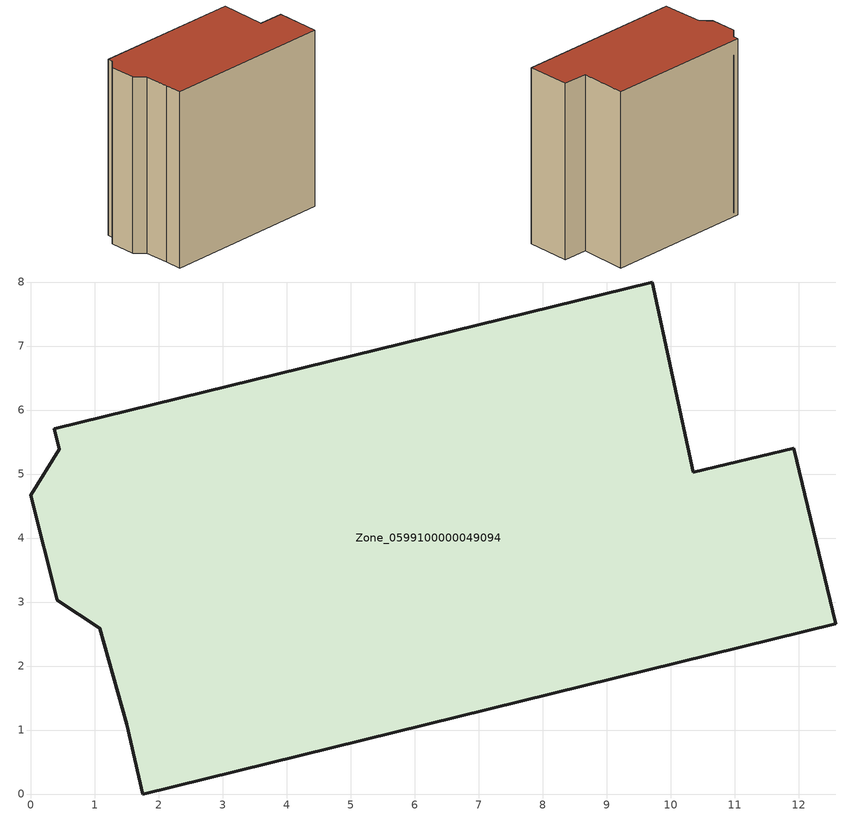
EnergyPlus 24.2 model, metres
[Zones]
Zone_0599100000049094
 floor ground (C_G): 11.92,5.4 12.57,2.66 1.75,0 1.5,1.09 1.07,2.59 0.41,3.03 0,4.67 0.44,5.39 0.36,5.71 9.71,8 10.35,5.03 z0
 wall outside (C_F): 12.57,2.66 11.92,5.4 10.35,5.03 9.71,8 0.36,5.71 0.44,5.39 0,4.67 0.41,3.03 1.07,2.59 1.5,1.09 1.75,0 12.57,2.66 z0:11.52
 roof outside (C_R): 0.44,5.39 0,4.67 0.41,3.03 1.07,2.59 1.5,1.09 1.75,0 12.57,2.66 11.92,5.4 10.35,5.03 9.71,8 0.36,5.71 z11.52
[BUILDING]
Pand.0599100000049094: North Axis=0; Terrain=City; Loads Convergence Tolerance Value=0.04; Temperature Convergence Tolerance Value=0.4; Solar Distribution=FullExterior; Maximum Number of Warmup Days=25; Minimum Number of Warmup Days=1
[Site:Location]
Rotterdam.The.Hague.AP_ZH_NLD Design_Conditions: Latitude=51.96; Longitude=4.45; Time Zone=1; Elevation=-4.5
[SITE:GROUNDTEMPERATURE:BUILDINGSURFACE]
18, 18, 18, 18, 18, 18, 18, 18, 18, 18, 18, 18
[MATERIAL] Thermal Absorptance=0.9; Solar Absorptance=0.7; Visible Absorptance=0.7
Name | Roughness | Thickness | Conductivity | Density | Specific Heat
G.TI.1946 | MediumSmooth | 0.15 | 1 | 540 | 1210
F.TI.1946 | Rough | 0.3 | 0.857143 | 1920 | 840
R.TI.1946 | MediumRough | 0.2 | 0.1 | 1500 | 1000
[CONSTRUCTION]
C_G: G.TI.1946
C_F: F.TI.1946
C_R: R.TI.1946
[ZONE]
Zone_0599100000049094: Type=1; Multiplier=1; Ceiling Height=Autocalculate; Volume=Autocalculate; Floor Area=autocalculate; Part of Total Floor Area=Yes
[ZONEINFILTRATION:DESIGNFLOWRATE]
Infil_Zone_0599100000049094: Zone or ZoneList or Space or SpaceList=Zone_0599100000049094; Schedule=AlwaysOn; Design Flow Rate Calculation Method=Flow/Area; Flow Rate per Floor Area=0.003; Constant Term Coefficient=1; Temperature Term Coefficient=0; Velocity Term Coefficient=0; Velocity Squared Term Coefficient=0
[HVACTEMPLATE:ZONE:IDEALLOADSAIRSYSTEM]
Zone_0599100000049094: Maximum Heating Supply Air Temperature=50; Minimum Cooling Supply Air Temperature=13; Maximum Heating Supply Air Humidity Ratio=0.0156; Minimum Cooling Supply Air Humidity Ratio=0.0077; Heating Limit=NoLimit; Cooling Limit=NoLimit; Dehumidification Control Type=ConstantSensibleHeatRatio; Cooling Sensible Heat Ratio=0.7; Dehumidification Setpoint=60; Humidification Control Type=None; Humidification Setpoint=30; Outdoor Air Method=None; Outdoor Air Flow Rate per Person=0.00944; Outdoor Air Flow Rate per Zone Floor Area=0; Outdoor Air Flow Rate per Zone=0; Demand Controlled Ventilation Type=None; Outdoor Air Economizer Type=NoEconomizer; Heat Recovery Type=None; Sensible Heat Recovery Effectiveness=0.7; Latent Heat Recovery Effectiveness=0.65
[ZONECONTROL:THERMOSTAT]
ThermostatControl_Zone_0599100000049094: Zone or ZoneList=Zone_0599100000049094; Control Type Schedule=DualSetpointControlType; Control 1=Thermostat_Zone_0599100000049094; Temperature Difference Between Cutout And Setpoint=0
[THERMOSTATSETPOINT:DUALSETPOINT]
Thermostat_Zone_0599100000049094: Heating Setpoint Temperature Schedule=HeatingSetpoint_Zone_0599100000049094; Cooling Setpoint Temperature Schedule=CoolingSetpoint_Zone_0599100000049094
[SCHEDULE:COMPACT]
HeatingSetpoint_Zone_0599100000049094: Through: 12/31, For: AllDays, Until: 24:00, 21
CoolingSetpoint_Zone_0599100000049094: Through: 12/31, For: AllDays, Until: 24:00, 24
DualSetpointControlType: Through: 12/31, For: AllDays, Until: 24:00, 4
AlwaysOn: Through: 12/31, For: AllDays, Until: 24:00, 1
